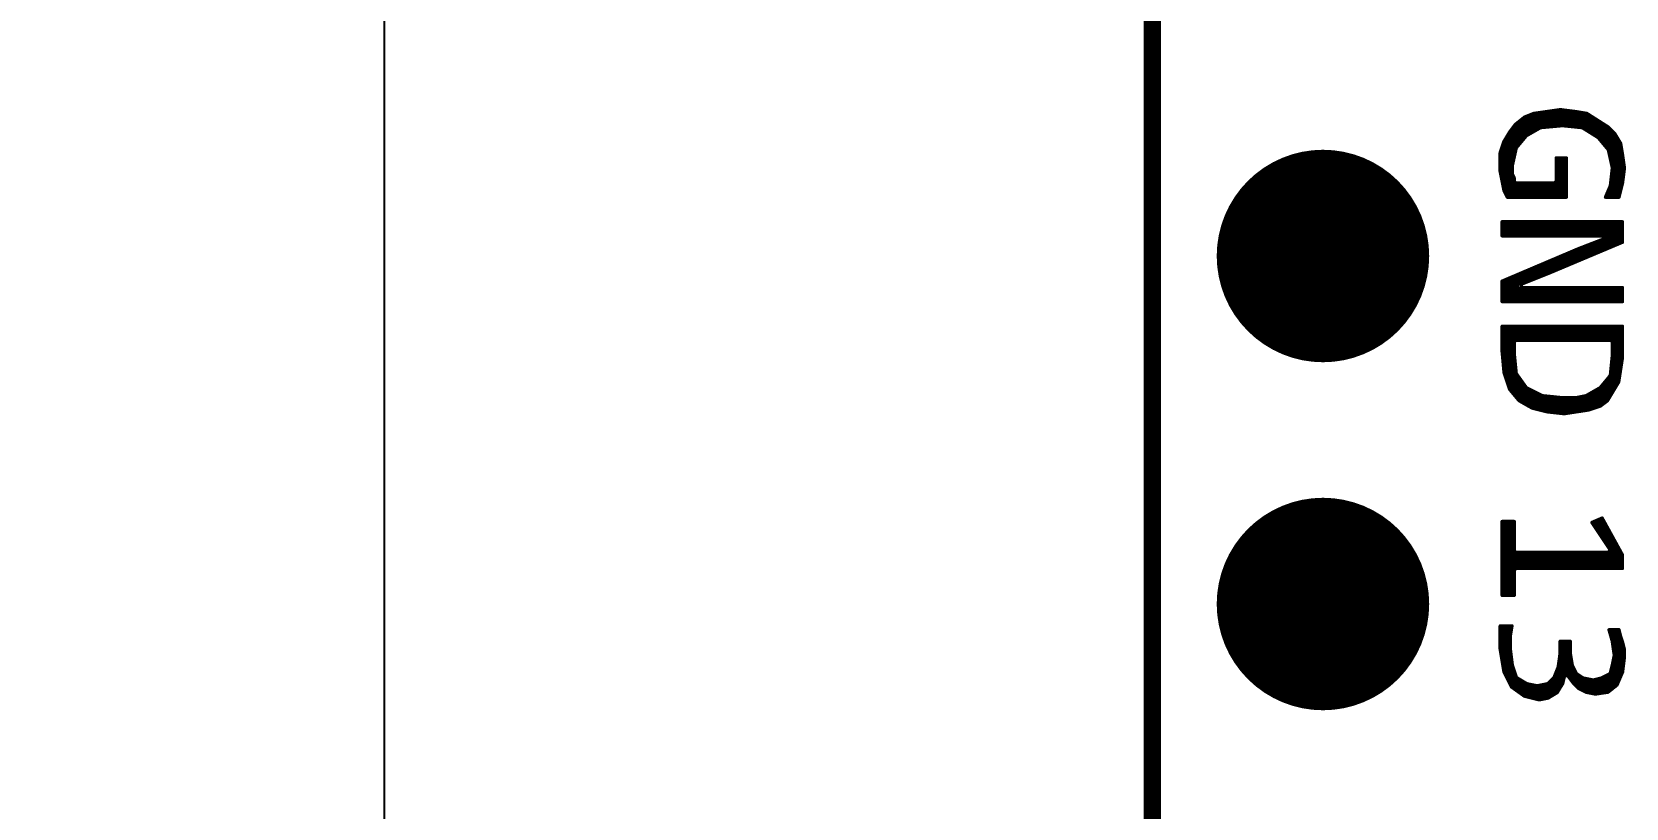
# Model space of a CAD drawing. Extents: x 491.8 to 537.2, y 395.3 to 465.5.
# Drawn here: x 491.82 to 503.46, y 409.96 to 415.63 of the extents above; entities that cross this region are included whole.
import ezdxf

# ---------------------------------------------------------------- set-up
doc = ezdxf.new("R2010")
doc.units = 0
doc.header["$MEASUREMENT"] = 0
doc.layers.get('0').update_dxf_attribs({"linetype": 'CONTINUOUS'})
doc.layers.get('Defpoints').update_dxf_attribs({"linetype": 'CONTINUOUS'})
doc.layers.add('SILKSCREENTOP_P', color=251, linetype='CONTINUOUS')
doc.styles.get("Standard").update_dxf_attribs({"font": 'arial.ttf'})
doc.dimstyles.get("Standard").update_dxf_attribs({"dimtxt": 1.5, "dimasz": 1.5, "dimexe": 0.18, "dimexo": 0, "dimgap": 0.5, "dimtad": 0, "dimtih": 1, "dimtoh": 1, "dimzin": 0, "dimdsep": 46, "dimtxsty": 'Standard', "dimcen": 0.09, "dimadec": 0, "dimazin": 0, "dimtfac": 1, "dimtofl": 0, "dimtmove": 2, "dimatfit": 3, "dimfxl": 1, "dimtolj": 1, "dimtzin": 0, "dimarcsym": 0})

# ---------------------------------------------------------------- blocks, each defined once
blk = doc.blocks.new('ROUND_1')
at = {"const_width": 0.0127}
blk.add_lwpolyline([(-0.00635, 0, 1), (0.00635, 0, 1)], format="xyb", close=True, dxfattribs=at)
blk = doc.blocks.new('ROUND_370')
at = {"const_width": 0.77546}
blk.add_lwpolyline([(-0.38773, 0, 1), (0.38773, 0, 1)], format="xyb", close=True, dxfattribs=at)
blk = doc.blocks.new('*D53')
at = {"color": 0, "linetype": 'Continuous', "lineweight": -2}
for p, q in [((501.032, 448.26), (494.215, 448.26)), ((494.395, 446.76), (494.395, 425.396)), ((494.395, 401.5), (494.395, 422.864)), ((501.032, 400), (494.215, 400))]:
    blk.add_line(p, q, dxfattribs=at)
at = {"color": 0, "linetype": 'Continuous'}
for points in [[(494.145, 446.76), (494.645, 446.76), (494.395, 448.26)], [(494.145, 401.5), (494.645, 401.5), (494.395, 400)]]:
    blk.add_solid(points, dxfattribs=at)
at = {"layer": 'Defpoints', "color": 0, "linetype": 'Continuous'}
for p in [(501.032, 448.26), (494.395, 400), (501.032, 400)]:
    blk.add_point(p, dxfattribs=at)
at = {"color": 0, "linetype": 'Continuous', "insert": (494.395, 424.13), "char_height": 1.5, "attachment_point": 5}
blk.add_mtext('\\A1;48.26', dxfattribs=at)

msp = doc.modelspace()

# ---------------------------------------------------------------- linework, layer by layer
at = {"const_width": 0.127}
msp.add_lwpolyline([(500.000016, 400.99996), (500.000016, 447.259964)], dxfattribs=at)
at = {"layer": 'SILKSCREENTOP_P', "const_width": 0.0254}
for points in [[(502.783094, 415.030158), (502.715784, 415.003234)], [(502.7676, 414.890712), (502.7676, 415.023808)], [(502.977658, 415.057844), (502.783094, 415.030158)], [(502.793, 414.90519), (502.793, 415.031428)], [(502.8184, 414.919922), (502.8184, 415.035238)], [(502.8438, 414.928812), (502.8438, 415.038794)], [(502.8692, 414.931098), (502.8692, 415.04235)], [(502.8946, 414.933384), (502.8946, 415.045906)], [(502.92, 414.935924), (502.92, 415.049716)], [(502.9454, 414.93821), (502.9454, 415.053272)], [(502.9708, 414.940496), (502.9708, 415.056828)], [(503.088402, 415.043874), (502.977658, 415.057844)], [(502.9962, 414.941766), (502.9962, 415.055558)], [(503.0216, 414.939226), (503.0216, 415.052256)], [(503.047, 414.936686), (503.047, 415.049208)], [(503.0724, 414.934146), (503.0724, 415.045906)], [(503.170444, 415.030412), (503.088402, 415.043874)], [(503.0978, 414.931606), (503.0978, 415.04235)], [(503.1232, 414.929066), (503.1232, 415.038286)], [(503.1486, 414.92043), (503.1486, 415.033968)], [(503.322336, 414.933638), (503.170444, 415.030412)], [(503.174, 414.904682), (503.174, 415.028126)], [(502.647966, 414.948878), (502.607072, 414.894268)], [(502.6406, 414.714182), (502.6406, 414.938972)], [(502.715784, 415.003234), (502.647966, 414.948878)], [(502.666, 414.792922), (502.666, 414.963356)], [(502.6914, 414.823402), (502.6914, 414.983676)], [(502.7168, 414.853882), (502.7168, 415.003488)], [(502.731278, 414.870138), (502.830084, 414.926526)], [(502.7422, 414.876234), (502.7422, 415.013648)], [(502.830084, 414.926526), (502.835164, 414.92805)], [(502.835164, 414.92805), (502.990358, 414.942274)], [(502.990358, 414.942274), (502.992898, 414.942274)], [(502.992898, 414.942274), (503.133868, 414.92805)], [(503.133868, 414.92805), (503.139456, 414.926272)], [(503.139456, 414.926272), (503.252232, 414.85566)], [(503.1994, 414.88868), (503.1994, 415.01187)], [(503.2248, 414.872932), (503.2248, 414.995614)], [(503.2502, 414.85693), (503.2502, 414.979612)], [(503.2756, 414.828736), (503.2756, 414.963356)], [(503.301, 414.798256), (503.301, 414.9471)], [(503.376692, 414.879282), (503.322336, 414.933638)], [(503.3264, 414.767776), (503.3264, 414.929574)], [(502.56567, 414.825434), (502.538492, 414.744154)], [(502.5644, 414.4772), (502.5644, 414.82137)], [(502.607072, 414.894268), (502.56567, 414.825434)], [(502.5898, 414.420812), (502.5898, 414.865566)], [(502.6152, 414.42005), (502.6152, 414.90519)], [(502.657364, 414.782508), (502.727722, 414.86709)], [(502.727722, 414.86709), (502.731278, 414.870138)], [(503.252232, 414.85566), (503.25528, 414.85312)], [(503.25528, 414.85312), (503.325892, 414.768284)], [(503.3518, 414.658048), (503.3518, 414.904174)], [(503.416824, 414.812226), (503.376692, 414.879282)], [(503.3772, 414.42005), (503.3772, 414.878266)], [(503.4026, 414.42005), (503.4026, 414.836102)], [(503.43054, 414.730184), (503.416824, 414.812226)], [(502.538492, 414.744154), (502.538492, 414.606232)], [(502.539, 414.6042), (502.539, 414.74517)], [(502.626376, 414.650174), (502.65457, 414.777174)], [(502.65457, 414.777174), (502.657364, 414.782508)], [(503.021092, 414.705292), (502.947686, 414.705292)], [(502.947686, 414.705292), (502.947686, 414.53435)], [(502.9708, 414.42005), (502.9708, 414.705292)], [(502.9962, 414.42005), (502.9962, 414.705292)], [(503.021092, 414.42005), (503.021092, 414.705292)], [(503.325892, 414.768284), (503.328432, 414.76295)], [(503.328432, 414.76295), (503.356626, 414.63595)], [(503.428, 414.512252), (503.428, 414.745424)], [(503.44451, 414.633156), (503.43054, 414.730184)], [(502.538492, 414.606232), (502.566178, 414.468056)], [(502.626122, 414.64738), (502.626376, 414.650174)], [(502.626122, 414.590992), (502.626122, 414.64738)], [(502.627392, 414.58515), (502.626122, 414.590992)], [(502.640092, 414.55975), (502.627392, 414.58515)], [(502.640092, 414.53435), (502.640092, 414.55975)], [(503.35688, 414.631886), (503.34291, 414.504886)], [(503.3518, 414.42005), (503.3518, 414.585404)], [(503.356626, 414.63595), (503.357134, 414.633156)], [(503.357134, 414.633156), (503.35688, 414.631886)], [(503.43054, 414.522666), (503.44451, 414.633156)], [(502.566178, 414.468056), (502.590308, 414.42005)], [(502.652792, 414.52165), (502.640092, 414.53435)], [(502.6406, 414.42005), (502.6406, 414.531302)], [(502.934986, 414.52165), (502.652792, 414.52165)], [(502.666, 414.42005), (502.666, 414.52165)], [(502.6914, 414.42005), (502.6914, 414.52165)], [(502.7168, 414.42005), (502.7168, 414.52165)], [(502.7422, 414.42005), (502.7422, 414.52165)], [(502.7676, 414.42005), (502.7676, 414.52165)], [(502.793, 414.42005), (502.793, 414.52165)], [(502.8184, 414.42005), (502.8184, 414.52165)], [(502.8438, 414.42005), (502.8438, 414.52165)], [(502.8692, 414.42005), (502.8692, 414.52165)], [(502.8946, 414.42005), (502.8946, 414.52165)], [(502.92, 414.42005), (502.92, 414.52165)], [(502.947686, 414.53435), (502.934986, 414.52165)], [(502.9454, 414.42005), (502.9454, 414.526984)], [(503.341894, 414.50133), (503.307096, 414.42005)], [(503.3264, 414.42005), (503.3264, 414.465008)], [(503.34291, 414.504886), (503.341894, 414.50133)], [(503.404886, 414.42005), (503.43054, 414.522666)], [(502.590308, 414.42005), (503.021092, 414.42005)], [(503.307096, 414.42005), (503.404886, 414.42005)], [(503.430286, 414.239456), (502.552716, 414.239456)], [(502.552716, 414.239456), (502.552716, 414.137856)], [(502.5644, 414.137856), (502.5644, 414.239456)], [(502.5898, 414.137856), (502.5898, 414.239456)], [(502.6152, 414.137856), (502.6152, 414.239456)], [(502.6406, 414.137856), (502.6406, 414.239456)], [(502.666, 414.137856), (502.666, 414.239456)], [(502.6914, 414.137856), (502.6914, 414.239456)], [(502.7168, 414.137856), (502.7168, 414.239456)], [(502.7422, 414.137856), (502.7422, 414.239456)], [(502.7676, 414.137856), (502.7676, 414.239456)], [(502.793, 414.137856), (502.793, 414.239456)], [(502.8184, 414.137856), (502.8184, 414.239456)], [(502.8438, 414.137856), (502.8438, 414.239456)], [(502.8692, 414.137856), (502.8692, 414.239456)], [(502.8946, 414.137856), (502.8946, 414.239456)], [(502.92, 414.137856), (502.92, 414.239456)], [(502.9454, 414.137856), (502.9454, 414.239456)], [(502.9708, 414.137856), (502.9708, 414.239456)], [(502.9962, 414.137856), (502.9962, 414.239456)], [(503.0216, 414.137856), (503.0216, 414.239456)], [(503.047, 414.137856), (503.047, 414.239456)], [(503.0724, 414.137856), (503.0724, 414.239456)], [(503.0978, 414.137856), (503.0978, 414.239456)], [(503.1232, 414.137856), (503.1232, 414.239456)], [(503.1486, 414.137856), (503.1486, 414.239456)], [(503.174, 414.137856), (503.174, 414.239456)], [(503.1994, 414.137856), (503.1994, 414.239456)], [(503.2248, 414.137856), (503.2248, 414.239456)], [(503.2502, 414.137856), (503.2502, 414.239456)], [(503.2756, 414.137856), (503.2756, 414.239456)], [(503.301, 414.036764), (503.301, 414.239456)], [(503.3264, 414.047432), (503.3264, 414.239456)], [(503.3518, 414.0581), (503.3518, 414.239456)], [(503.3772, 414.069022), (503.3772, 414.239456)], [(503.4026, 414.07969), (503.4026, 414.239456)], [(503.428, 414.090358), (503.428, 414.239456)], [(503.430286, 414.091374), (503.430286, 414.239456)], [(502.552716, 414.137856), (503.287792, 414.137856)], [(503.292364, 414.113472), (503.10923, 414.04286)], [(503.2502, 414.015428), (503.2502, 414.097216)], [(503.2756, 414.026096), (503.2756, 414.106868)], [(503.287792, 414.137856), (503.292364, 414.113472)], [(503.10923, 414.04286), (502.552716, 413.806386)], [(502.901966, 413.86887), (503.430286, 414.091374)], [(502.9708, 413.897826), (502.9708, 413.984186)], [(502.9962, 413.908494), (502.9962, 413.994854)], [(503.0216, 413.919162), (503.0216, 414.005776)], [(503.047, 413.92983), (503.047, 414.016444)], [(503.0724, 413.940498), (503.0724, 414.027366)], [(503.0978, 413.951166), (503.0978, 414.038034)], [(503.1232, 413.962088), (503.1232, 414.048194)], [(503.1486, 413.972756), (503.1486, 414.0581)], [(503.174, 413.983424), (503.174, 414.067752)], [(503.1994, 413.994092), (503.1994, 414.077658)], [(503.2248, 414.00476), (503.2248, 414.08731)], [(502.690384, 413.784288), (502.901966, 413.86887)], [(502.6914, 413.784542), (502.6914, 413.865314)], [(502.7168, 413.794702), (502.7168, 413.876236)], [(502.7422, 413.804862), (502.7422, 413.886904)], [(502.7676, 413.815022), (502.7676, 413.897826)], [(502.793, 413.825182), (502.793, 413.908494)], [(502.8184, 413.835342), (502.8184, 413.919416)], [(502.8438, 413.845502), (502.8438, 413.930084)], [(502.8692, 413.855662), (502.8692, 413.941006)], [(502.8946, 413.865822), (502.8946, 413.951674)], [(502.92, 413.87649), (502.92, 413.962596)], [(502.9454, 413.887158), (502.9454, 413.973264)], [(502.552716, 413.806386), (502.552716, 413.65805)], [(502.5644, 413.65805), (502.5644, 413.811466)], [(502.5898, 413.65805), (502.5898, 413.822134)], [(502.6152, 413.65805), (502.6152, 413.833056)], [(502.6406, 413.65805), (502.6406, 413.843724)], [(502.666, 413.65805), (502.666, 413.854646)], [(502.69521, 413.75965), (502.690384, 413.784288)], [(502.6914, 413.65805), (502.6914, 413.760412)], [(503.430286, 413.75965), (502.69521, 413.75965)], [(502.7168, 413.65805), (502.7168, 413.75965)], [(502.7422, 413.65805), (502.7422, 413.75965)], [(502.7676, 413.65805), (502.7676, 413.75965)], [(502.793, 413.65805), (502.793, 413.75965)], [(502.8184, 413.65805), (502.8184, 413.75965)], [(502.8438, 413.65805), (502.8438, 413.75965)], [(502.8692, 413.65805), (502.8692, 413.75965)], [(502.8946, 413.65805), (502.8946, 413.75965)], [(502.92, 413.65805), (502.92, 413.75965)], [(502.9454, 413.65805), (502.9454, 413.75965)], [(502.9708, 413.65805), (502.9708, 413.75965)], [(502.9962, 413.65805), (502.9962, 413.75965)], [(503.0216, 413.65805), (503.0216, 413.75965)], [(503.047, 413.65805), (503.047, 413.75965)], [(503.0724, 413.65805), (503.0724, 413.75965)], [(503.0978, 413.65805), (503.0978, 413.75965)], [(503.1232, 413.65805), (503.1232, 413.75965)], [(503.1486, 413.65805), (503.1486, 413.75965)], [(503.174, 413.65805), (503.174, 413.75965)], [(503.1994, 413.65805), (503.1994, 413.75965)], [(503.2248, 413.65805), (503.2248, 413.75965)], [(503.2502, 413.65805), (503.2502, 413.75965)], [(503.2756, 413.65805), (503.2756, 413.75965)], [(503.301, 413.65805), (503.301, 413.75965)], [(503.3264, 413.65805), (503.3264, 413.75965)], [(503.3518, 413.65805), (503.3518, 413.75965)], [(503.3772, 413.65805), (503.3772, 413.75965)], [(503.4026, 413.65805), (503.4026, 413.75965)], [(503.428, 413.65805), (503.428, 413.75965)], [(503.430286, 413.65805), (503.430286, 413.75965)], [(502.552716, 413.65805), (503.430286, 413.65805)], [(503.430286, 413.477456), (502.552716, 413.477456)], [(502.552716, 413.477456), (502.552716, 413.293306)], [(502.5644, 413.164528), (502.5644, 413.477456)], [(502.5898, 413.070548), (502.5898, 413.477456)], [(502.6152, 413.00781), (502.6152, 413.477456)], [(502.6406, 413.366458), (502.6406, 413.477456)], [(502.666, 413.375856), (502.666, 413.477456)], [(502.6914, 413.375856), (502.6914, 413.477456)], [(502.7168, 413.375856), (502.7168, 413.477456)], [(502.7422, 413.375856), (502.7422, 413.477456)], [(502.7676, 413.375856), (502.7676, 413.477456)], [(502.793, 413.375856), (502.793, 413.477456)], [(502.8184, 413.375856), (502.8184, 413.477456)], [(502.8438, 413.375856), (502.8438, 413.477456)], [(502.8692, 413.375856), (502.8692, 413.477456)], [(502.8946, 413.375856), (502.8946, 413.477456)], [(502.92, 413.375856), (502.92, 413.477456)], [(502.9454, 413.375856), (502.9454, 413.477456)], [(502.9708, 413.375856), (502.9708, 413.477456)], [(502.9962, 413.375856), (502.9962, 413.477456)], [(503.0216, 413.375856), (503.0216, 413.477456)], [(503.047, 413.375856), (503.047, 413.477456)], [(503.0724, 413.375856), (503.0724, 413.477456)], [(503.0978, 413.375856), (503.0978, 413.477456)], [(503.1232, 413.375856), (503.1232, 413.477456)], [(503.1486, 413.375856), (503.1486, 413.477456)], [(503.174, 413.375856), (503.174, 413.477456)], [(503.1994, 413.375856), (503.1994, 413.477456)], [(503.2248, 413.375856), (503.2248, 413.477456)], [(503.2502, 413.375856), (503.2502, 413.477456)], [(503.2756, 413.375856), (503.2756, 413.477456)], [(503.301, 413.375856), (503.301, 413.477456)], [(503.3264, 413.375856), (503.3264, 413.477456)], [(503.3518, 413.37357), (503.3518, 413.477456)], [(503.3772, 413.028638), (503.3772, 413.477456)], [(503.4026, 413.071056), (503.4026, 413.477456)], [(503.428, 413.235648), (503.428, 413.477456)], [(503.430286, 413.251396), (503.430286, 413.477456)], [(502.552716, 413.293306), (502.566686, 413.140144)], [(502.640092, 413.363156), (502.652792, 413.375856)], [(502.640092, 413.278574), (502.640092, 413.363156)], [(502.640346, 413.277304), (502.640092, 413.278574)], [(502.652792, 413.375856), (503.344434, 413.375856)], [(503.344434, 413.375856), (503.357134, 413.363156)], [(503.357134, 413.363156), (503.357134, 413.26435)], [(502.654316, 413.13608), (502.640346, 413.277304)], [(502.6406, 412.97733), (502.6406, 413.273748)], [(503.35688, 413.26308), (503.34291, 413.12211)], [(503.3518, 412.986474), (503.3518, 413.211518)], [(503.357134, 413.26435), (503.35688, 413.26308)], [(503.4026, 413.07131), (503.430286, 413.251396)], [(502.566686, 413.140144), (502.607834, 413.0167)], [(502.656602, 413.129984), (502.654316, 413.13608)], [(502.727214, 413.031178), (502.656602, 413.129984)], [(502.666, 412.94685), (502.666, 413.11703)], [(502.6914, 412.92653), (502.6914, 413.08147)], [(502.7168, 412.912052), (502.7168, 413.04591)], [(503.339862, 413.115252), (503.269504, 413.030416)], [(503.301, 412.919672), (503.301, 413.068516)], [(503.320558, 412.934404), (503.4026, 413.07131)], [(503.3264, 412.944056), (503.3264, 413.098996)], [(503.34291, 413.12211), (503.339862, 413.115252)], [(502.607834, 413.0167), (502.675398, 412.935674)], [(502.675398, 412.935674), (502.770648, 412.881318)], [(502.731786, 413.027368), (502.727214, 413.031178)], [(502.844816, 412.97098), (502.731786, 413.027368)], [(502.7422, 412.89732), (502.7422, 413.022034)], [(502.7676, 412.882842), (502.7676, 413.009334)], [(502.793, 412.87573), (502.793, 412.996634)], [(502.8184, 412.86938), (502.8184, 412.983934)], [(502.8438, 412.86303), (502.8438, 412.971234)], [(502.849134, 412.96971), (502.844816, 412.97098)], [(502.990358, 412.955486), (502.849134, 412.96971)], [(502.8692, 412.85668), (502.8692, 412.967678)], [(502.8946, 412.852108), (502.8946, 412.965138)], [(502.92, 412.849314), (502.92, 412.962598)], [(502.9454, 412.84652), (502.9454, 412.960058)], [(502.9708, 412.843726), (502.9708, 412.957518)], [(502.991628, 412.955486), (502.990358, 412.955486)], [(503.090434, 412.955486), (502.991628, 412.955486)], [(502.9962, 412.840932), (502.9962, 412.955486)], [(503.0216, 412.842202), (503.0216, 412.955486)], [(503.047, 412.846266), (503.047, 412.955486)], [(503.0724, 412.850076), (503.0724, 412.955486)], [(503.09272, 412.95574), (503.090434, 412.955486)], [(503.163332, 412.96971), (503.09272, 412.95574)], [(503.0978, 412.85414), (503.0978, 412.956756)], [(503.1232, 412.85795), (503.1232, 412.961836)], [(503.1486, 412.86176), (503.1486, 412.966916)], [(503.167142, 412.971234), (503.163332, 412.96971)], [(503.265948, 413.027622), (503.167142, 412.971234)], [(503.174, 412.865824), (503.174, 412.975044)], [(503.1994, 412.87192), (503.1994, 412.989522)], [(503.2248, 412.880556), (503.2248, 413.004)], [(503.2502, 412.888938), (503.2502, 413.018732)], [(503.269504, 413.030416), (503.265948, 413.027622)], [(503.267726, 412.89478), (503.320558, 412.934404)], [(503.2756, 412.900622), (503.2756, 413.038036)], [(502.770648, 412.881318), (502.880884, 412.853632)], [(502.880884, 412.853632), (503.005344, 412.839916)], [(503.005344, 412.839916), (503.186192, 412.867602)], [(503.186192, 412.867602), (503.267726, 412.89478)], [(502.640092, 412.052262), (502.552716, 412.052262)], [(502.552716, 412.052262), (502.552716, 411.513274)], [(502.5644, 411.513274), (502.5644, 412.052262)], [(502.5898, 411.513274), (502.5898, 412.052262)], [(502.6152, 411.513274), (502.6152, 412.052262)], [(502.640092, 411.839156), (502.640092, 412.052262)], [(503.282204, 412.0769), (503.208036, 412.04515)], [(503.208036, 412.04515), (503.340878, 411.846268)], [(503.2248, 412.020258), (503.2248, 412.052262)], [(503.2502, 411.982158), (503.2502, 412.063184)], [(503.2756, 411.944058), (503.2756, 412.074106)], [(503.430286, 411.80766), (503.282204, 412.0769)], [(503.301, 411.905958), (503.301, 412.043118)], [(503.3264, 411.867858), (503.3264, 411.99689)], [(503.3518, 411.710886), (503.3518, 411.950662)], [(503.3772, 411.710886), (503.3772, 411.904434)], [(502.652792, 411.826456), (502.640092, 411.839156)], [(502.6406, 411.701234), (502.6406, 411.836108)], [(503.33021, 411.826456), (502.652792, 411.826456)], [(502.666, 411.710886), (502.666, 411.826456)], [(502.6914, 411.710886), (502.6914, 411.826456)], [(502.7168, 411.710886), (502.7168, 411.826456)], [(502.7422, 411.710886), (502.7422, 411.826456)], [(502.7676, 411.710886), (502.7676, 411.826456)], [(502.793, 411.710886), (502.793, 411.826456)], [(502.8184, 411.710886), (502.8184, 411.826456)], [(502.8438, 411.710886), (502.8438, 411.826456)], [(502.8692, 411.710886), (502.8692, 411.826456)], [(502.8946, 411.710886), (502.8946, 411.826456)], [(502.92, 411.710886), (502.92, 411.826456)], [(502.9454, 411.710886), (502.9454, 411.826456)], [(502.9708, 411.710886), (502.9708, 411.826456)], [(502.9962, 411.710886), (502.9962, 411.826456)], [(503.0216, 411.710886), (503.0216, 411.826456)], [(503.047, 411.710886), (503.047, 411.826456)], [(503.0724, 411.710886), (503.0724, 411.826456)], [(503.0978, 411.710886), (503.0978, 411.826456)], [(503.1232, 411.710886), (503.1232, 411.826456)], [(503.1486, 411.710886), (503.1486, 411.826456)], [(503.174, 411.710886), (503.174, 411.826456)], [(503.1994, 411.710886), (503.1994, 411.826456)], [(503.2248, 411.710886), (503.2248, 411.826456)], [(503.2502, 411.710886), (503.2502, 411.826456)], [(503.2756, 411.710886), (503.2756, 411.826456)], [(503.301, 411.710886), (503.301, 411.826456)], [(503.3264, 411.710886), (503.3264, 411.826456)], [(503.340878, 411.846268), (503.33021, 411.826456)], [(503.4026, 411.710886), (503.4026, 411.858206)], [(503.428, 411.710886), (503.428, 411.812232)], [(503.430286, 411.710886), (503.430286, 411.80766)], [(502.640092, 411.698186), (502.652792, 411.710886)], [(502.640092, 411.513274), (502.640092, 411.698186)], [(502.652792, 411.710886), (503.430286, 411.710886)], [(502.552716, 411.513274), (502.640092, 411.513274)], [(502.623836, 411.290262), (502.538492, 411.290262)], [(502.538492, 411.290262), (502.538492, 411.12059)], [(502.539, 411.11805), (502.539, 411.290262)], [(502.5644, 410.96565), (502.5644, 411.290262)], [(502.5898, 410.90723), (502.5898, 411.290262)], [(502.611898, 411.21838), (502.612152, 411.220412)], [(502.611898, 411.119574), (502.611898, 411.21838)], [(502.612152, 411.220412), (502.623836, 411.290262)], [(502.6152, 411.2387), (502.6152, 411.290262)], [(503.404886, 411.262068), (503.333004, 411.262068)], [(503.333004, 411.262068), (503.356626, 411.179518)], [(503.3518, 411.196028), (503.3518, 411.262068)], [(503.3772, 410.84881), (503.3772, 411.262068)], [(503.4026, 410.887926), (503.4026, 411.262068)], [(503.41657, 411.215332), (503.404886, 411.262068)], [(503.417078, 411.214316), (503.41657, 411.215332)], [(503.430794, 411.172406), (503.417078, 411.214316)], [(502.538492, 411.12059), (502.566432, 410.95422)], [(502.612152, 411.11805), (502.611898, 411.119574)], [(502.626122, 411.00502), (502.612152, 411.11805)], [(502.6152, 410.85643), (502.6152, 411.092904)], [(502.97588, 411.089602), (502.96191, 410.990796)], [(502.976134, 411.09138), (502.97588, 411.089602)], [(503.049286, 411.177486), (502.976134, 411.177486)], [(502.976134, 411.177486), (502.976134, 411.09138)], [(502.9962, 410.880052), (502.9962, 411.177486)], [(503.0216, 410.934662), (503.0216, 411.177486)], [(503.047, 410.906976), (503.047, 411.177486)], [(503.049286, 411.09138), (503.049286, 411.177486)], [(503.04954, 411.089348), (503.049286, 411.09138)], [(503.063764, 411.004512), (503.04954, 411.089348)], [(503.356626, 411.179518), (503.35688, 411.17774)], [(503.35688, 411.17774), (503.371104, 411.078934)], [(503.37085, 411.074616), (503.35688, 411.004258)], [(503.371104, 411.077156), (503.37085, 411.074616)], [(503.371104, 411.078934), (503.371104, 411.077156)], [(503.428, 410.947108), (503.428, 411.181296)], [(503.44451, 411.11805), (503.430794, 411.172406)], [(503.44451, 411.063948), (503.44451, 411.11805)], [(502.566432, 410.95422), (502.620534, 410.845762)], [(502.62663, 411.002734), (502.626122, 411.00502)], [(502.655078, 410.917898), (502.62663, 411.002734)], [(502.6406, 410.831538), (502.6406, 410.961078)], [(502.960894, 410.987748), (502.9327, 410.91739)], [(502.96191, 410.990796), (502.960894, 410.987748)], [(502.9708, 410.832046), (502.9708, 411.053788)], [(503.06478, 411.000956), (503.063764, 411.004512)], [(503.092974, 410.944568), (503.06478, 411.000956)], [(503.0724, 410.873194), (503.0724, 410.98597)], [(503.356626, 411.003496), (503.342656, 410.947108)], [(503.3518, 410.82849), (503.3518, 410.984192)], [(503.35688, 411.004258), (503.356626, 411.003496)], [(503.390408, 410.859478), (503.430794, 410.953458)], [(503.430794, 410.953458), (503.44451, 411.063948)], [(502.620534, 410.845762), (502.714768, 410.778452)], [(502.660412, 410.91104), (502.655078, 410.917898)], [(502.731024, 410.868876), (502.660412, 410.91104)], [(502.666, 410.81325), (502.666, 410.907738)], [(502.6914, 410.795216), (502.6914, 410.892498)], [(502.7168, 410.777944), (502.7168, 410.877258)], [(502.735088, 410.867098), (502.731024, 410.868876)], [(502.8057, 410.853128), (502.735088, 410.867098)], [(502.7422, 410.771594), (502.7422, 410.865828)], [(502.7676, 410.765244), (502.7676, 410.860748)], [(502.793, 410.758894), (502.793, 410.855668)], [(502.810526, 410.853128), (502.8057, 410.853128)], [(502.881138, 410.867098), (502.810526, 410.853128)], [(502.8184, 410.752544), (502.8184, 410.854652)], [(502.8438, 410.755846), (502.8438, 410.859732)], [(502.8692, 410.760926), (502.8692, 410.864812)], [(502.887742, 410.870654), (502.881138, 410.867098)], [(502.929906, 410.913072), (502.887742, 410.870654)], [(502.8946, 410.768546), (502.8946, 410.877766)], [(502.92, 410.783786), (502.92, 410.903166)], [(502.9327, 410.91739), (502.929906, 410.913072)], [(502.9454, 410.799026), (502.9454, 410.948886)], [(502.954036, 410.80436), (502.993914, 410.8704)], [(502.993914, 410.8704), (503.007376, 410.92501)], [(503.007376, 410.92501), (503.029982, 410.929582)], [(503.029982, 410.929582), (503.071638, 410.873956)], [(503.071638, 410.873956), (503.112024, 410.83357)], [(503.097292, 410.939742), (503.092974, 410.944568)], [(503.13971, 410.911548), (503.097292, 410.939742)], [(503.0978, 410.847794), (503.0978, 410.939488)], [(503.1232, 410.827982), (503.1232, 410.92247)], [(503.144282, 410.909516), (503.13971, 410.911548)], [(503.214894, 410.895546), (503.144282, 410.909516)], [(503.1486, 410.815282), (503.1486, 410.908754)], [(503.174, 410.805376), (503.174, 410.903674)], [(503.1994, 410.800296), (503.1994, 410.898594)], [(503.220482, 410.895546), (503.214894, 410.895546)], [(503.27687, 410.90977), (503.220482, 410.895546)], [(503.2248, 410.795216), (503.2248, 410.896562)], [(503.2502, 410.796486), (503.2502, 410.902912)], [(503.2756, 410.800042), (503.2756, 410.909262)], [(503.27941, 410.910532), (503.27687, 410.90977)], [(503.335798, 410.93898), (503.27941, 410.910532)], [(503.301, 410.803598), (503.301, 410.921454)], [(503.324876, 410.807154), (503.390408, 410.859478)], [(503.3264, 410.80817), (503.3264, 410.934154)], [(503.342656, 410.947108), (503.335798, 410.93898)], [(502.714768, 410.778452), (502.822464, 410.751528)], [(502.822464, 410.751528), (502.88825, 410.764736)], [(502.88825, 410.764736), (502.954036, 410.80436)], [(503.112024, 410.83357), (503.16511, 410.807154)], [(503.16511, 410.807154), (503.231912, 410.793692)], [(503.231912, 410.793692), (503.324876, 410.807154)]]:
    msp.add_lwpolyline(points, dxfattribs=at)

# ---------------------------------------------------------------- block references
for p in [(501.244616, 413.990282), (501.244616, 411.450282)]:
    msp.add_blockref('ROUND_370', p)
at = {"layer": 'SILKSCREENTOP_P'}
for p in [(502.7676, 415.023808), (502.783094, 415.030158), (502.793, 415.031428), (502.8184, 415.035238), (502.8438, 415.038794), (502.8692, 415.04235), (502.8946, 415.045906), (502.92, 415.049716), (502.9454, 415.053272), (502.9708, 415.056828), (502.977658, 415.057844), (502.9962, 415.055558), (503.0216, 415.052256), (503.047, 415.049208), (503.0724, 415.045906), (503.088402, 415.043874), (503.0978, 415.04235), (503.1232, 415.038286), (503.1486, 415.033968), (503.170444, 415.030412), (503.174, 415.028126), (502.6406, 414.938972), (502.647966, 414.948878), (502.666, 414.963356), (502.6914, 414.983676), (502.715784, 415.003234), (502.7168, 415.003488), (502.7422, 415.013648), (502.8184, 414.919922), (502.830084, 414.926526), (502.835164, 414.92805), (502.8438, 414.928812), (502.8692, 414.931098), (502.8946, 414.933384), (502.92, 414.935924), (502.9454, 414.93821), (502.9708, 414.940496), (502.990358, 414.942274), (502.992898, 414.942274), (502.9962, 414.941766), (503.0216, 414.939226), (503.047, 414.936686), (503.0724, 414.934146), (503.0978, 414.931606), (503.1232, 414.929066), (503.133868, 414.92805), (503.139456, 414.926272), (503.1486, 414.92043), (503.1994, 415.01187), (503.2248, 414.995614), (503.2502, 414.979612), (503.2756, 414.963356), (503.301, 414.9471), (503.322336, 414.933638), (503.3264, 414.929574), (502.5644, 414.82137), (502.56567, 414.825434), (502.5898, 414.865566), (502.607072, 414.894268), (502.6152, 414.90519), (502.666, 414.792922), (502.6914, 414.823402), (502.7168, 414.853882), (502.727722, 414.86709), (502.731278, 414.870138), (502.7422, 414.876234), (502.7676, 414.890712), (502.793, 414.90519), (503.174, 414.904682), (503.1994, 414.88868), (503.2248, 414.872932), (503.2502, 414.85693), (503.252232, 414.85566), (503.25528, 414.85312), (503.2756, 414.828736), (503.301, 414.798256), (503.3518, 414.904174), (503.376692, 414.879282), (503.3772, 414.878266), (503.4026, 414.836102), (503.416824, 414.812226), (502.538492, 414.744154), (502.539, 414.74517), (502.6406, 414.714182), (502.65457, 414.777174), (502.657364, 414.782508), (502.947686, 414.705292), (502.9708, 414.705292), (502.9962, 414.705292), (503.021092, 414.705292), (503.325892, 414.768284), (503.3264, 414.767776), (503.328432, 414.76295), (503.428, 414.745424), (503.43054, 414.730184), (502.538492, 414.606232), (502.539, 414.6042), (502.626122, 414.64738), (502.626122, 414.590992), (502.626376, 414.650174), (502.627392, 414.58515), (502.640092, 414.55975), (503.3518, 414.658048), (503.3518, 414.585404), (503.356626, 414.63595), (503.35688, 414.631886), (503.357134, 414.633156), (503.44451, 414.633156), (503.44451, 414.633156), (502.5644, 414.4772), (502.566178, 414.468056), (502.640092, 414.53435), (502.6406, 414.531302), (502.652792, 414.52165), (502.666, 414.52165), (502.6914, 414.52165), (502.7168, 414.52165), (502.7422, 414.52165), (502.7676, 414.52165), (502.793, 414.52165), (502.8184, 414.52165), (502.8438, 414.52165), (502.8692, 414.52165), (502.8946, 414.52165), (502.92, 414.52165), (502.934986, 414.52165), (502.9454, 414.526984), (502.947686, 414.53435), (503.3264, 414.465008), (503.341894, 414.50133), (503.34291, 414.504886), (503.428, 414.512252), (503.43054, 414.522666), (502.5898, 414.420812), (502.590308, 414.42005), (502.6152, 414.42005), (502.6406, 414.42005), (502.666, 414.42005), (502.6914, 414.42005), (502.7168, 414.42005), (502.7422, 414.42005), (502.7676, 414.42005), (502.793, 414.42005), (502.8184, 414.42005), (502.8438, 414.42005), (502.8692, 414.42005), (502.8946, 414.42005), (502.92, 414.42005), (502.9454, 414.42005), (502.9708, 414.42005), (502.9962, 414.42005), (503.021092, 414.42005), (503.307096, 414.42005), (503.3264, 414.42005), (503.3518, 414.42005), (503.3772, 414.42005), (503.4026, 414.42005), (503.404886, 414.42005), (502.552716, 414.239456), (502.5644, 414.239456), (502.5898, 414.239456), (502.6152, 414.239456), (502.6406, 414.239456), (502.666, 414.239456), (502.6914, 414.239456), (502.7168, 414.239456), (502.7422, 414.239456), (502.7676, 414.239456), (502.793, 414.239456), (502.8184, 414.239456), (502.8438, 414.239456), (502.8692, 414.239456), (502.8946, 414.239456), (502.92, 414.239456), (502.9454, 414.239456), (502.9708, 414.239456), (502.9962, 414.239456), (503.0216, 414.239456), (503.047, 414.239456), (503.0724, 414.239456), (503.0978, 414.239456), (503.1232, 414.239456), (503.1486, 414.239456), (503.174, 414.239456), (503.1994, 414.239456), (503.2248, 414.239456), (503.2502, 414.239456), (503.2756, 414.239456), (503.301, 414.239456), (503.3264, 414.239456), (503.3518, 414.239456), (503.3772, 414.239456), (503.4026, 414.239456), (503.428, 414.239456), (503.430286, 414.239456), (503.430286, 414.239456), (502.552716, 414.137856), (502.5644, 414.137856), (502.5898, 414.137856), (502.6152, 414.137856), (502.6406, 414.137856), (502.666, 414.137856), (502.6914, 414.137856), (502.7168, 414.137856), (502.7422, 414.137856), (502.7676, 414.137856), (502.793, 414.137856), (502.8184, 414.137856), (502.8438, 414.137856), (502.8692, 414.137856), (502.8946, 414.137856), (502.92, 414.137856), (502.9454, 414.137856), (502.9708, 414.137856), (502.9962, 414.137856), (503.0216, 414.137856), (503.047, 414.137856), (503.0724, 414.137856), (503.0978, 414.137856), (503.1232, 414.137856), (503.1486, 414.137856), (503.174, 414.137856), (503.1994, 414.137856), (503.2248, 414.137856), (503.2502, 414.137856), (503.2502, 414.097216), (503.2756, 414.137856), (503.2756, 414.106868), (503.287792, 414.137856), (503.292364, 414.113472), (502.9708, 413.984186), (502.9962, 413.994854), (503.0216, 414.005776), (503.047, 414.016444), (503.0724, 414.027366), (503.0978, 414.038034), (503.10923, 414.04286), (503.1232, 414.048194), (503.1486, 414.0581), (503.174, 414.067752), (503.174, 413.983424), (503.1994, 414.077658), (503.1994, 413.994092), (503.2248, 414.08731), (503.2248, 414.00476), (503.2502, 414.015428), (503.2756, 414.026096), (503.301, 414.036764), (503.3264, 414.047432), (503.3518, 414.0581), (503.3772, 414.069022), (503.4026, 414.07969), (503.428, 414.090358), (503.430286, 414.091374), (502.6914, 413.865314), (502.7168, 413.876236), (502.7422, 413.886904), (502.7676, 413.897826), (502.793, 413.908494), (502.8184, 413.919416), (502.8438, 413.930084), (502.8692, 413.941006), (502.8946, 413.951674), (502.8946, 413.865822), (502.901966, 413.86887), (502.92, 413.962596), (502.92, 413.87649), (502.9454, 413.973264), (502.9454, 413.887158), (502.9708, 413.897826), (502.9962, 413.908494), (503.0216, 413.919162), (503.047, 413.92983), (503.0724, 413.940498), (503.0978, 413.951166), (503.1232, 413.962088), (503.1486, 413.972756), (502.552716, 413.806386), (502.5644, 413.811466), (502.5898, 413.822134), (502.6152, 413.833056), (502.6406, 413.843724), (502.666, 413.854646), (502.690384, 413.784288), (502.6914, 413.784542), (502.6914, 413.760412), (502.69521, 413.75965), (502.7168, 413.794702), (502.7168, 413.75965), (502.7422, 413.804862), (502.7422, 413.75965), (502.7676, 413.815022), (502.7676, 413.75965), (502.793, 413.825182), (502.793, 413.75965), (502.8184, 413.835342), (502.8184, 413.75965), (502.8438, 413.845502), (502.8438, 413.75965), (502.8692, 413.855662), (502.8692, 413.75965), (502.8946, 413.75965), (502.92, 413.75965), (502.9454, 413.75965), (502.9708, 413.75965), (502.9962, 413.75965), (503.0216, 413.75965), (503.047, 413.75965), (503.0724, 413.75965), (503.0978, 413.75965), (503.1232, 413.75965), (503.1486, 413.75965), (503.174, 413.75965), (503.1994, 413.75965), (503.2248, 413.75965), (503.2502, 413.75965), (503.2756, 413.75965), (503.301, 413.75965), (503.3264, 413.75965), (503.3518, 413.75965), (503.3772, 413.75965), (503.4026, 413.75965), (503.428, 413.75965), (503.430286, 413.75965), (502.552716, 413.65805), (502.5644, 413.65805), (502.5898, 413.65805), (502.6152, 413.65805), (502.6406, 413.65805), (502.666, 413.65805), (502.6914, 413.65805), (502.7168, 413.65805), (502.7422, 413.65805), (502.7676, 413.65805), (502.793, 413.65805), (502.8184, 413.65805), (502.8438, 413.65805), (502.8692, 413.65805), (502.8946, 413.65805), (502.92, 413.65805), (502.9454, 413.65805), (502.9708, 413.65805), (502.9962, 413.65805), (503.0216, 413.65805), (503.047, 413.65805), (503.0724, 413.65805), (503.0978, 413.65805), (503.1232, 413.65805), (503.1486, 413.65805), (503.174, 413.65805), (503.1994, 413.65805), (503.2248, 413.65805), (503.2502, 413.65805), (503.2756, 413.65805), (503.301, 413.65805), (503.3264, 413.65805), (503.3518, 413.65805), (503.3772, 413.65805), (503.4026, 413.65805), (503.428, 413.65805), (503.430286, 413.65805), (502.552716, 413.477456), (502.5644, 413.477456), (502.5898, 413.477456), (502.6152, 413.477456), (502.6406, 413.477456), (502.666, 413.477456), (502.6914, 413.477456), (502.7168, 413.477456), (502.7422, 413.477456), (502.7676, 413.477456), (502.793, 413.477456), (502.8184, 413.477456), (502.8438, 413.477456), (502.8692, 413.477456), (502.8946, 413.477456), (502.92, 413.477456), (502.9454, 413.477456), (502.9708, 413.477456), (502.9962, 413.477456), (503.0216, 413.477456), (503.047, 413.477456), (503.0724, 413.477456), (503.0978, 413.477456), (503.1232, 413.477456), (503.1486, 413.477456), (503.174, 413.477456), (503.1994, 413.477456), (503.2248, 413.477456), (503.2502, 413.477456), (503.2756, 413.477456), (503.301, 413.477456), (503.3264, 413.477456), (503.3518, 413.477456), (503.3772, 413.477456), (503.4026, 413.477456), (503.428, 413.477456), (503.430286, 413.477456), (503.430286, 413.477456), (502.552716, 413.293306), (502.640092, 413.363156), (502.640092, 413.278574), (502.6406, 413.366458), (502.652792, 413.375856), (502.666, 413.375856), (502.6914, 413.375856), (502.7168, 413.375856), (502.7422, 413.375856), (502.7676, 413.375856), (502.793, 413.375856), (502.8184, 413.375856), (502.8438, 413.375856), (502.8692, 413.375856), (502.8946, 413.375856), (502.92, 413.375856), (502.9454, 413.375856), (502.9708, 413.375856), (502.9962, 413.375856), (503.0216, 413.375856), (503.047, 413.375856), (503.0724, 413.375856), (503.0978, 413.375856), (503.1232, 413.375856), (503.1486, 413.375856), (503.174, 413.375856), (503.1994, 413.375856), (503.2248, 413.375856), (503.2502, 413.375856), (503.2756, 413.375856), (503.301, 413.375856), (503.3264, 413.375856), (503.344434, 413.375856), (503.3518, 413.37357), (503.357134, 413.363156), (503.357134, 413.363156), (502.5644, 413.164528), (502.640346, 413.277304), (502.6406, 413.273748), (503.3518, 413.211518), (503.35688, 413.26308), (503.357134, 413.26435), (503.428, 413.235648), (503.430286, 413.251396), (502.566686, 413.140144), (502.5898, 413.070548), (502.654316, 413.13608), (502.656602, 413.129984), (502.666, 413.11703), (502.6914, 413.08147), (502.7168, 413.04591), (503.301, 413.068516), (503.3264, 413.098996), (503.339862, 413.115252), (503.34291, 413.12211), (503.4026, 413.07131), (503.4026, 413.071056), (502.607834, 413.0167), (502.6152, 413.00781), (502.6406, 412.97733), (502.666, 412.94685), (502.675398, 412.935674), (502.727214, 413.031178), (502.731786, 413.027368), (502.7422, 413.022034), (502.7676, 413.009334), (502.793, 412.996634), (502.8184, 412.983934), (502.8438, 412.971234), (502.844816, 412.97098), (502.849134, 412.96971), (502.8692, 412.967678), (502.8946, 412.965138), (502.92, 412.962598), (502.9454, 412.960058), (502.9708, 412.957518), (502.990358, 412.955486), (502.991628, 412.955486), (502.9962, 412.955486), (503.0216, 412.955486), (503.047, 412.955486), (503.0724, 412.955486), (503.090434, 412.955486), (503.09272, 412.95574), (503.0978, 412.956756), (503.1232, 412.961836), (503.1486, 412.966916), (503.163332, 412.96971), (503.167142, 412.971234), (503.174, 412.975044), (503.1994, 412.989522), (503.2248, 413.004), (503.2502, 413.018732), (503.265948, 413.027622), (503.269504, 413.030416), (503.2756, 413.038036), (503.320558, 412.934404), (503.3264, 412.944056), (503.3518, 412.986474), (503.3772, 413.028638), (502.6914, 412.92653), (502.7168, 412.912052), (502.7422, 412.89732), (502.7676, 412.882842), (502.770648, 412.881318), (502.793, 412.87573), (502.8184, 412.86938), (502.8438, 412.86303), (502.8692, 412.85668), (502.880884, 412.853632), (502.8946, 412.852108), (502.92, 412.849314), (502.9454, 412.84652), (502.9708, 412.843726), (502.9962, 412.840932), (503.005344, 412.839916), (503.0216, 412.842202), (503.047, 412.846266), (503.0724, 412.850076), (503.0978, 412.85414), (503.1232, 412.85795), (503.1486, 412.86176), (503.174, 412.865824), (503.186192, 412.867602), (503.1994, 412.87192), (503.2248, 412.880556), (503.2502, 412.888938), (503.267726, 412.89478), (503.2756, 412.900622), (503.301, 412.919672), (502.552716, 412.052262), (502.5644, 412.052262), (502.5898, 412.052262), (502.6152, 412.052262), (502.640092, 412.052262), (503.208036, 412.04515), (503.2248, 412.052262), (503.2248, 412.020258), (503.2502, 412.063184), (503.2756, 412.074106), (503.282204, 412.0769), (503.301, 412.043118), (503.2502, 411.982158), (503.2756, 411.944058), (503.301, 411.905958), (503.3264, 411.99689), (503.3518, 411.950662), (503.3772, 411.904434), (502.640092, 411.839156), (502.6406, 411.836108), (502.652792, 411.826456), (502.666, 411.826456), (502.6914, 411.826456), (502.7168, 411.826456), (502.7422, 411.826456), (502.7676, 411.826456), (502.793, 411.826456), (502.8184, 411.826456), (502.8438, 411.826456), (502.8692, 411.826456), (502.8946, 411.826456), (502.92, 411.826456), (502.9454, 411.826456), (502.9708, 411.826456), (502.9962, 411.826456), (503.0216, 411.826456), (503.047, 411.826456), (503.0724, 411.826456), (503.0978, 411.826456), (503.1232, 411.826456), (503.1486, 411.826456), (503.174, 411.826456), (503.1994, 411.826456), (503.2248, 411.826456), (503.2502, 411.826456), (503.2756, 411.826456), (503.301, 411.826456), (503.3264, 411.867858), (503.3264, 411.826456), (503.33021, 411.826456), (503.340878, 411.846268), (503.4026, 411.858206), (503.428, 411.812232), (503.430286, 411.80766), (503.430286, 411.80766), (502.640092, 411.698186), (502.6406, 411.701234), (502.652792, 411.710886), (502.666, 411.710886), (502.6914, 411.710886), (502.7168, 411.710886), (502.7422, 411.710886), (502.7676, 411.710886), (502.793, 411.710886), (502.8184, 411.710886), (502.8438, 411.710886), (502.8692, 411.710886), (502.8946, 411.710886), (502.92, 411.710886), (502.9454, 411.710886), (502.9708, 411.710886), (502.9962, 411.710886), (503.0216, 411.710886), (503.047, 411.710886), (503.0724, 411.710886), (503.0978, 411.710886), (503.1232, 411.710886), (503.1486, 411.710886), (503.174, 411.710886), (503.1994, 411.710886), (503.2248, 411.710886), (503.2502, 411.710886), (503.2756, 411.710886), (503.301, 411.710886), (503.3264, 411.710886), (503.3518, 411.710886), (503.3772, 411.710886), (503.4026, 411.710886), (503.428, 411.710886), (503.430286, 411.710886), (502.552716, 411.513274), (502.5644, 411.513274), (502.5898, 411.513274), (502.6152, 411.513274), (502.640092, 411.513274), (502.538492, 411.290262), (502.539, 411.290262), (502.5644, 411.290262), (502.5898, 411.290262), (502.611898, 411.21838), (502.612152, 411.220412), (502.6152, 411.290262), (502.6152, 411.2387), (502.623836, 411.290262), (503.333004, 411.262068), (503.3518, 411.262068), (503.3518, 411.196028), (503.3772, 411.262068), (503.4026, 411.262068), (503.404886, 411.262068), (503.41657, 411.215332), (503.417078, 411.214316), (502.538492, 411.12059), (502.539, 411.11805), (502.611898, 411.119574), (502.612152, 411.11805), (502.6152, 411.092904), (502.97588, 411.089602), (502.976134, 411.177486), (502.976134, 411.09138), (502.9962, 411.177486), (503.0216, 411.177486), (503.047, 411.177486), (503.049286, 411.177486), (503.049286, 411.09138), (503.04954, 411.089348), (503.356626, 411.179518), (503.35688, 411.17774), (503.37085, 411.074616), (503.371104, 411.078934), (503.371104, 411.077156), (503.428, 411.181296), (503.430794, 411.172406), (503.44451, 411.11805), (503.44451, 411.11805), (502.5644, 410.96565), (502.566432, 410.95422), (502.626122, 411.00502), (502.62663, 411.002734), (502.6406, 410.961078), (502.960894, 410.987748), (502.96191, 410.990796), (502.9708, 411.053788), (503.063764, 411.004512), (503.06478, 411.000956), (503.0724, 410.98597), (503.3518, 410.984192), (503.356626, 411.003496), (503.35688, 411.004258), (503.430794, 410.953458), (503.44451, 411.063948), (502.5898, 410.90723), (502.6152, 410.85643), (502.620534, 410.845762), (502.655078, 410.917898), (502.660412, 410.91104), (502.666, 410.907738), (502.6914, 410.892498), (502.7168, 410.877258), (502.731024, 410.868876), (502.735088, 410.867098), (502.7422, 410.865828), (502.7676, 410.860748), (502.793, 410.855668), (502.8057, 410.853128), (502.810526, 410.853128), (502.8184, 410.854652), (502.8438, 410.859732), (502.8692, 410.864812), (502.881138, 410.867098), (502.887742, 410.870654), (502.8946, 410.877766), (502.92, 410.903166), (502.929906, 410.913072), (502.9327, 410.91739), (502.9454, 410.948886), (502.993914, 410.8704), (502.9962, 410.880052), (503.007376, 410.92501), (503.0216, 410.934662), (503.029982, 410.929582), (503.047, 410.906976), (503.071638, 410.873956), (503.0724, 410.873194), (503.092974, 410.944568), (503.097292, 410.939742), (503.0978, 410.939488), (503.0978, 410.847794), (503.1232, 410.92247), (503.13971, 410.911548), (503.144282, 410.909516), (503.1486, 410.908754), (503.174, 410.903674), (503.1994, 410.898594), (503.214894, 410.895546), (503.220482, 410.895546), (503.2248, 410.896562), (503.2502, 410.902912), (503.2756, 410.909262), (503.27687, 410.90977), (503.27941, 410.910532), (503.301, 410.921454), (503.3264, 410.934154), (503.335798, 410.93898), (503.342656, 410.947108), (503.3772, 410.84881), (503.390408, 410.859478), (503.4026, 410.887926), (503.428, 410.947108), (502.6406, 410.831538), (502.666, 410.81325), (502.6914, 410.795216), (502.714768, 410.778452), (502.7168, 410.777944), (502.7422, 410.771594), (502.7676, 410.765244), (502.793, 410.758894), (502.8184, 410.752544), (502.822464, 410.751528), (502.8438, 410.755846), (502.8692, 410.760926), (502.88825, 410.764736), (502.8946, 410.768546), (502.92, 410.783786), (502.9454, 410.799026), (502.954036, 410.80436), (502.9708, 410.832046), (503.112024, 410.83357), (503.1232, 410.827982), (503.1486, 410.815282), (503.16511, 410.807154), (503.174, 410.805376), (503.1994, 410.800296), (503.2248, 410.795216), (503.231912, 410.793692), (503.2502, 410.796486), (503.2756, 410.800042), (503.301, 410.803598), (503.324876, 410.807154), (503.3264, 410.80817), (503.3518, 410.82849)]:
    msp.add_blockref('ROUND_1', p, dxfattribs=at)

# ---------------------------------------------------------------- dimensions: what is measured, and where the dimension line sits
at = {"linetype": 'Continuous'}
dim = msp.add_linear_dim(base=(494.395303, 399.999962), p1=(501.031764, 448.259962), p2=(501.031764, 399.999962), angle=90, dimstyle='Standard', dxfattribs=at)
dim.commit()
dim.dimension.update_dxf_attribs({"geometry": '*D53', "text_midpoint": (494.395303, 424.129962)})

doc.saveas('drawing.dxf')
